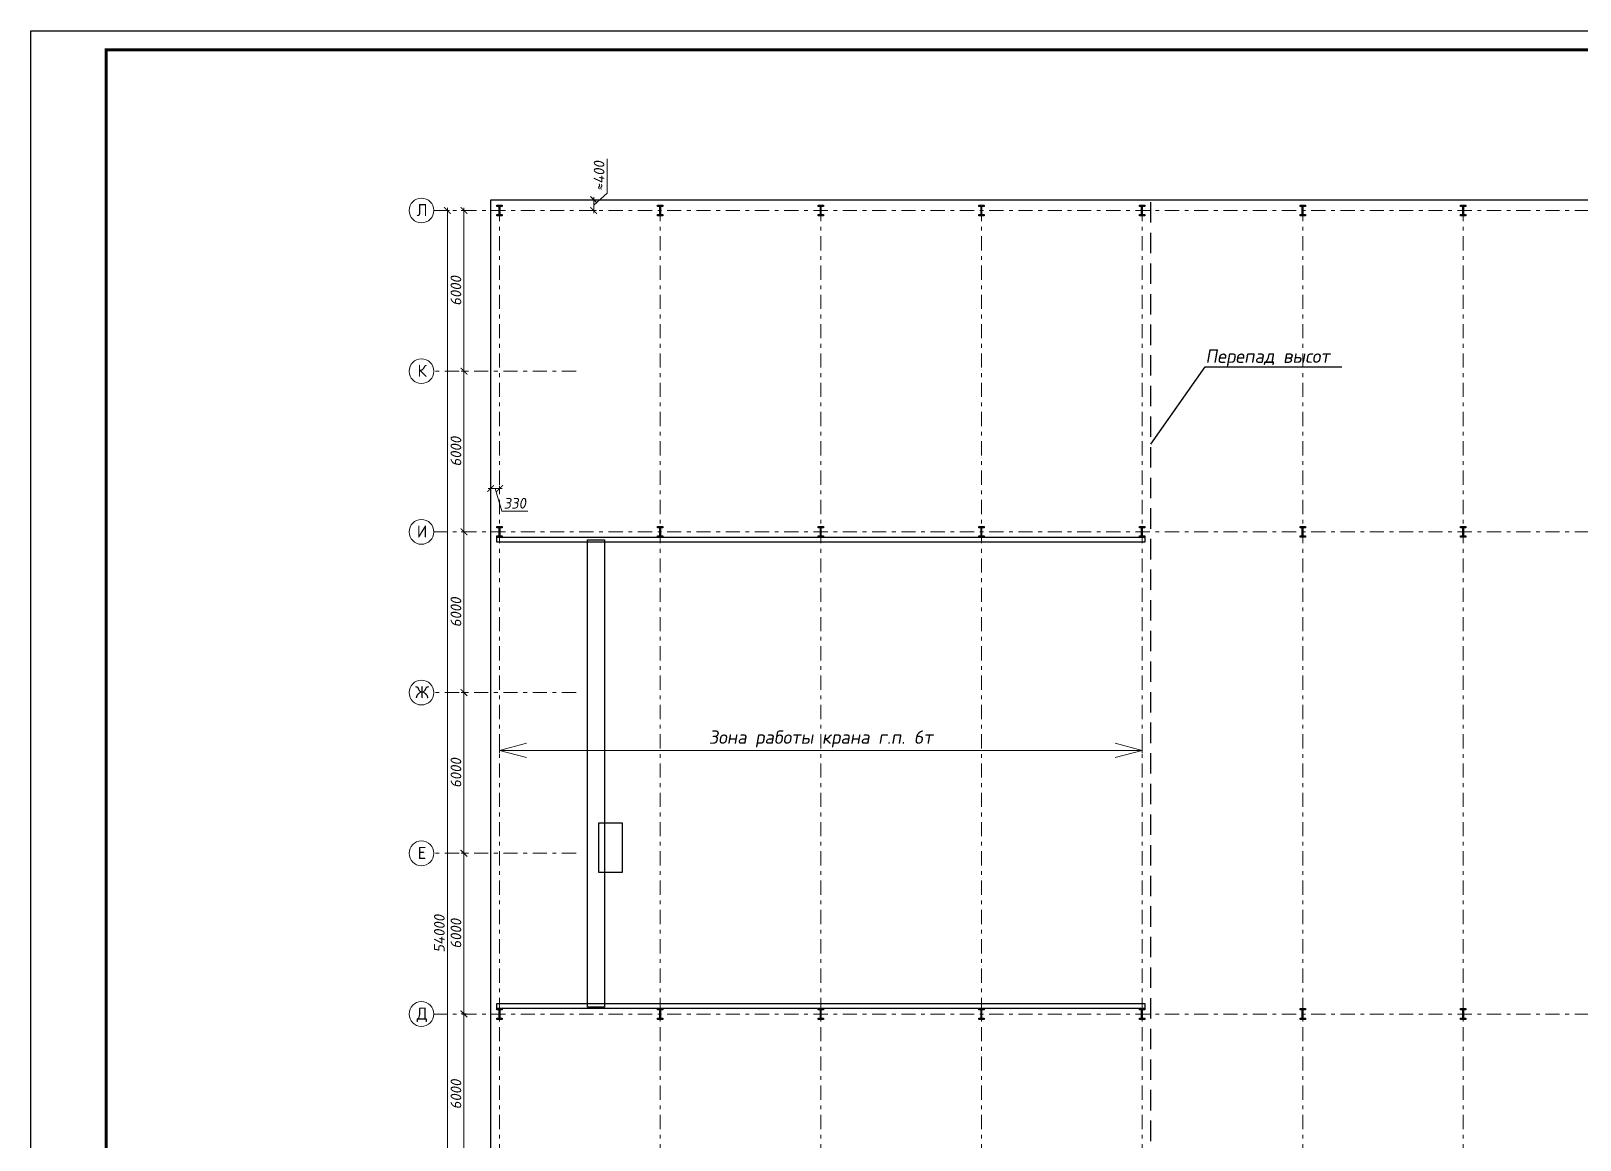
# Model space of a CAD drawing. Header units: millimetres. Extents: x -2648 to 2168491, y -277796 to 297800.
# Drawn here: x 7623 to 65486, y -188591 to -147185 of the extents above; entities that cross this region are included whole.
import ezdxf
from ezdxf import colors
from ezdxf.entities.mleader import LeaderData, LeaderLine
from ezdxf.enums import TextEntityAlignment as Align
from ezdxf.math import Vec2, Vec3

# ---------------------------------------------------------------- set-up
doc = ezdxf.new("R2010")
doc.units = ezdxf.units.MM
doc.linetypes.add('DASHEDX2', pattern=[38.1, 25.4, -12.7])
doc.linetypes.add('Штрихштриховая', pattern=[1093.611073, 529.166651, -211.666656, 141.111112, -211.666656])
doc.layers.get('0').update_dxf_attribs({"lineweight": 0})
doc.layers.get('Defpoints').update_dxf_attribs({"color": 252})
doc.layers.add('Axes', color=1, linetype='Continuous')
doc.layers.add('Dimension', color=162, linetype='Continuous', lineweight=25)
doc.layers.add('я_12', color=1, linetype='Continuous', lineweight=20)
doc.styles.add('Лена', font='isocpeur.ttf', dxfattribs={"oblique": 10})
doc.dimstyles.new('S-100', dxfattribs={"dimscale": 100, "dimtxt": 1, "dimasz": 1.5, "dimexe": 1, "dimexo": 1, "dimgap": 1, "dimtad": 1, "dimdec": 0, "dimzin": 0, "dimdsep": 46, "dimtxsty": 'Лена', "dimblk": 'ARCHTICK', "dimcen": 2, "dimdle": 1, "dimclrd": 256, "dimclre": 256, "dimclrt": 256, "dimadec": 0, "dimazin": 0, "dimtfac": 1, "dimtdec": 0, "dimtmove": 1, "dimatfit": 2, "dimfxl": 1, "dimtolj": 1, "dimtzin": 0, "dimlwd": 20, "dimlwe": 20, "dimarcsym": 0})

# ---------------------------------------------------------------- blocks, each defined once
blk = doc.blocks.new('_ArchTick')
at = {"color": 0, "linetype": 'ByBlock', "const_width": 0.15}
blk.add_lwpolyline([(-0.5, -0.5), (0.5, 0.5)], dxfattribs=at)
blk = doc.blocks.new('*D263')
at = {"layer": 'Defpoints', "color": 0, "lineweight": -2, "ltscale": 100, "transparency": 16777216}
for p in [(23354, -153886), (23176, -207886), (23545, -207886)]:
    blk.add_point(p, dxfattribs=at)
at = {"layer": 'Dimension', "lineweight": 20, "ltscale": 100, "transparency": 16777216}
for p, q in [((23254, -153886), (23076, -153886)), ((23176, -153786), (23176, -207986)), ((23276, -207886), (23076, -207886))]:
    blk.add_line(p, q, dxfattribs=at)
at = {"layer": 'Dimension', "lineweight": 20, "ltscale": 100, "transparency": 16777216, "xscale": 250, "yscale": 250, "zscale": 250}
for p, rotation in [((23176, -153886), 90), ((23176, -207886), 270)]:
    blk.add_blockref('_ArchTick', p, dxfattribs=dict(at, rotation=rotation))
at = {"layer": 'Dimension', "lineweight": -2, "ltscale": 100, "transparency": 16777216, "insert": (22876, -180886), "char_height": 400, "attachment_point": 5, "rotation": 90, "style": 'Лена'}
blk.add_mtext('\\A1;54000', dxfattribs=at)
blk = doc.blocks.new('*D266')
at = {"layer": 'Defpoints', "color": 0, "lineweight": -2, "ltscale": 100, "transparency": 16777216}
for p in [(23975, -183886), (23797, -189886), (24166, -189886)]:
    blk.add_point(p, dxfattribs=at)
at = {"layer": 'Dimension', "lineweight": 20, "ltscale": 100, "transparency": 16777216}
for p, q in [((23875, -183886), (23697, -183886)), ((23797, -183786), (23797, -189986)), ((23897, -189886), (23697, -189886))]:
    blk.add_line(p, q, dxfattribs=at)
at = {"layer": 'Dimension', "lineweight": 20, "ltscale": 100, "transparency": 16777216, "xscale": 250, "yscale": 250, "zscale": 250}
for p, rotation in [((23797, -183886), 90), ((23797, -189886), 270)]:
    blk.add_blockref('_ArchTick', p, dxfattribs=dict(at, rotation=rotation))
at = {"layer": 'Dimension', "lineweight": -2, "ltscale": 100, "transparency": 16777216, "insert": (23497, -186886), "char_height": 400, "attachment_point": 5, "rotation": 90, "style": 'Лена'}
blk.add_mtext('\\A1;6000', dxfattribs=at)
blk = doc.blocks.new('*D267')
at = {"layer": 'Defpoints', "color": 0, "lineweight": -2, "ltscale": 100, "transparency": 16777216}
for p in [(23975, -177886), (23797, -183886), (24166, -183886)]:
    blk.add_point(p, dxfattribs=at)
at = {"layer": 'Dimension', "lineweight": 20, "ltscale": 100, "transparency": 16777216}
for p, q in [((23875, -177886), (23697, -177886)), ((23797, -177786), (23797, -183986)), ((23897, -183886), (23697, -183886))]:
    blk.add_line(p, q, dxfattribs=at)
at = {"layer": 'Dimension', "lineweight": 20, "ltscale": 100, "transparency": 16777216, "xscale": 250, "yscale": 250, "zscale": 250}
for p, rotation in [((23797, -177886), 90), ((23797, -183886), 270)]:
    blk.add_blockref('_ArchTick', p, dxfattribs=dict(at, rotation=rotation))
at = {"layer": 'Dimension', "lineweight": -2, "ltscale": 100, "transparency": 16777216, "insert": (23497, -180886), "char_height": 400, "attachment_point": 5, "rotation": 90, "style": 'Лена'}
blk.add_mtext('\\A1;6000', dxfattribs=at)
blk = doc.blocks.new('*D268')
at = {"layer": 'Defpoints', "color": 0, "lineweight": -2, "ltscale": 100, "transparency": 16777216}
for p in [(23975, -171886), (23797, -177886), (24166, -177886)]:
    blk.add_point(p, dxfattribs=at)
at = {"layer": 'Dimension', "lineweight": 20, "ltscale": 100, "transparency": 16777216}
for p, q in [((23797, -171786), (23797, -177986)), ((23875, -171886), (23697, -171886)), ((23897, -177886), (23697, -177886))]:
    blk.add_line(p, q, dxfattribs=at)
at = {"layer": 'Dimension', "lineweight": 20, "ltscale": 100, "transparency": 16777216, "xscale": 250, "yscale": 250, "zscale": 250}
for p, rotation in [((23797, -171886), 90), ((23797, -177886), 270)]:
    blk.add_blockref('_ArchTick', p, dxfattribs=dict(at, rotation=rotation))
at = {"layer": 'Dimension', "lineweight": -2, "ltscale": 100, "transparency": 16777216, "insert": (23497, -174886), "char_height": 400, "attachment_point": 5, "rotation": 90, "style": 'Лена'}
blk.add_mtext('\\A1;6000', dxfattribs=at)
blk = doc.blocks.new('*D269')
at = {"layer": 'Defpoints', "color": 0, "lineweight": -2, "ltscale": 100, "transparency": 16777216}
for p in [(23975, -165886), (23797, -171886), (24166, -171886)]:
    blk.add_point(p, dxfattribs=at)
at = {"layer": 'Dimension', "lineweight": 20, "ltscale": 100, "transparency": 16777216}
for p, q in [((23875, -165886), (23697, -165886)), ((23797, -165786), (23797, -171986)), ((23897, -171886), (23697, -171886))]:
    blk.add_line(p, q, dxfattribs=at)
at = {"layer": 'Dimension', "lineweight": 20, "ltscale": 100, "transparency": 16777216, "xscale": 250, "yscale": 250, "zscale": 250}
for p, rotation in [((23797, -165886), 90), ((23797, -171886), 270)]:
    blk.add_blockref('_ArchTick', p, dxfattribs=dict(at, rotation=rotation))
at = {"layer": 'Dimension', "lineweight": -2, "ltscale": 100, "transparency": 16777216, "insert": (23497, -168886), "char_height": 400, "attachment_point": 5, "rotation": 90, "style": 'Лена'}
blk.add_mtext('\\A1;6000', dxfattribs=at)
blk = doc.blocks.new('*D270')
at = {"layer": 'Defpoints', "color": 0, "lineweight": -2, "ltscale": 100, "transparency": 16777216}
for p in [(23975, -159886), (23797, -165886), (24166, -165886)]:
    blk.add_point(p, dxfattribs=at)
at = {"layer": 'Dimension', "lineweight": 20, "ltscale": 100, "transparency": 16777216}
for p, q in [((23875, -159886), (23697, -159886)), ((23797, -159786), (23797, -165986)), ((23897, -165886), (23697, -165886))]:
    blk.add_line(p, q, dxfattribs=at)
at = {"layer": 'Dimension', "lineweight": 20, "ltscale": 100, "transparency": 16777216, "xscale": 250, "yscale": 250, "zscale": 250}
for p, rotation in [((23797, -159886), 90), ((23797, -165886), 270)]:
    blk.add_blockref('_ArchTick', p, dxfattribs=dict(at, rotation=rotation))
at = {"layer": 'Dimension', "lineweight": -2, "ltscale": 100, "transparency": 16777216, "insert": (23497, -162886), "char_height": 400, "attachment_point": 5, "rotation": 90, "style": 'Лена'}
blk.add_mtext('\\A1;6000', dxfattribs=at)
blk = doc.blocks.new('*D271')
at = {"layer": 'Defpoints', "color": 0, "lineweight": -2, "ltscale": 100, "transparency": 16777216}
for p in [(23975, -153886), (23797, -159886), (24166, -159886)]:
    blk.add_point(p, dxfattribs=at)
at = {"layer": 'Dimension', "lineweight": 20, "ltscale": 100, "transparency": 16777216}
for p, q in [((23875, -153886), (23697, -153886)), ((23797, -153786), (23797, -159986)), ((23897, -159886), (23697, -159886))]:
    blk.add_line(p, q, dxfattribs=at)
at = {"layer": 'Dimension', "lineweight": 20, "ltscale": 100, "transparency": 16777216, "xscale": 250, "yscale": 250, "zscale": 250}
for p, rotation in [((23797, -153886), 90), ((23797, -159886), 270)]:
    blk.add_blockref('_ArchTick', p, dxfattribs=dict(at, rotation=rotation))
at = {"layer": 'Dimension', "lineweight": -2, "ltscale": 100, "transparency": 16777216, "insert": (23497, -156886), "char_height": 400, "attachment_point": 5, "rotation": 90, "style": 'Лена'}
blk.add_mtext('\\A1;6000', dxfattribs=at)
blk = doc.blocks.new('_Open30')
at = {"color": 0, "linetype": 'ByBlock', "lineweight": -2}
for p, q in [((-1, 0.268), (0, 0)), ((0, 0), (-1, -0.268)), ((0, 0), (-1, 0))]:
    blk.add_line(p, q, dxfattribs=at)
blk = doc.blocks.new('*D295')
at = {"lineweight": 20, "ltscale": 100, "transparency": 16777216}
for p, q in [((25127, -173942), (25127, -174142)), ((26127, -174042), (48127, -174042)), ((49127, -173942), (49127, -174142))]:
    blk.add_line(p, q, dxfattribs=at)
at = {"layer": 'Defpoints', "color": 0, "lineweight": -2, "ltscale": 100, "transparency": 16777216}
for p in [(25127, -173451), (49127, -173451), (49127, -174042)]:
    blk.add_point(p, dxfattribs=at)
at = {"lineweight": 20, "ltscale": 100, "transparency": 16777216, "xscale": 1000, "yscale": 1000, "zscale": 1000, "rotation": 180}
blk.add_blockref('_Open30', (25127, -174042), dxfattribs=at)
at = {"lineweight": 20, "ltscale": 100, "transparency": 16777216, "xscale": 1000, "yscale": 1000, "zscale": 1000}
blk.add_blockref('_Open30', (49127, -174042), dxfattribs=at)
at = {"lineweight": -2, "ltscale": 100, "transparency": 16777216, "insert": (37127, -173617), "char_height": 500, "attachment_point": 5, "style": 'Лена'}
blk.add_mtext('\\A1;Зона работы крана г.п. 6т', dxfattribs=at)
blk = doc.blocks.new('*D297')
at = {"layer": 'Defpoints', "color": 0, "lineweight": -2, "ltscale": 100, "transparency": 16777216}
for p in [(28170, -153486), (28170, -153886), (28645, -153486)]:
    blk.add_point(p, dxfattribs=at)
at = {"layer": 'Dimension', "lineweight": 20, "ltscale": 100, "transparency": 16777216}
for p, q in [((29145, -153240), (29145, -151960)), ((28645, -153686), (29145, -153240)), ((28545, -153486), (28745, -153486)), ((28545, -153886), (28745, -153886)), ((28645, -153986), (28645, -153386))]:
    blk.add_line(p, q, dxfattribs=at)
at = {"layer": 'Dimension', "lineweight": 20, "ltscale": 100, "transparency": 16777216, "xscale": 250, "yscale": 250, "zscale": 250}
for p, rotation in [((28645, -153486), 90), ((28645, -153886), 270)]:
    blk.add_blockref('_ArchTick', p, dxfattribs=dict(at, rotation=rotation))
at = {"layer": 'Dimension', "lineweight": -2, "ltscale": 100, "transparency": 16777216, "insert": (28845, -152600), "char_height": 400, "attachment_point": 5, "rotation": 90, "style": 'Лена'}
blk.add_mtext('\\A1;≈400', dxfattribs=at)
blk = doc.blocks.new('*D302')
at = {"layer": 'Defpoints', "color": 0, "lineweight": -2, "ltscale": 100, "transparency": 16777216}
for p in [(24797, -163988), (25127, -163988), (25127, -164267)]:
    blk.add_point(p, dxfattribs=at)
at = {"layer": 'Dimension', "lineweight": 20, "ltscale": 100, "transparency": 16777216}
for p, q in [((24697, -164267), (25227, -164267)), ((24797, -164167), (24797, -164367)), ((24962, -164267), (25217, -165117)), ((25127, -164167), (25127, -164367)), ((25217, -165117), (26177, -165117))]:
    blk.add_line(p, q, dxfattribs=at)
at = {"layer": 'Dimension', "lineweight": 20, "ltscale": 100, "transparency": 16777216, "xscale": 250, "yscale": 250, "zscale": 250, "rotation": 180}
blk.add_blockref('_ArchTick', (24797, -164267), dxfattribs=at)
at = {"layer": 'Dimension', "lineweight": 20, "ltscale": 100, "transparency": 16777216, "xscale": 250, "yscale": 250, "zscale": 250}
blk.add_blockref('_ArchTick', (25127, -164267), dxfattribs=at)
at = {"layer": 'Dimension', "lineweight": -2, "ltscale": 100, "transparency": 16777216, "insert": (25697, -164817), "char_height": 400, "attachment_point": 5, "style": 'Лена'}
blk.add_mtext('\\A1;330', dxfattribs=at)

msp = doc.modelspace()

# ---------------------------------------------------------------- hatches: boundary and pattern name
at = {"lineweight": -2, "ltscale": 100}
h = msp.add_hatch(color=256, dxfattribs=at)
h.dxf.hatch_style = 1
h.paths.add_polyline_path([(25226.9, -153686.1), (25026.9, -153686.1), (25026.9, -153732.8), (25110.8, -153732.8), (25110.8, -154039.5), (25026.9, -154039.5), (25026.9, -154086.1), (25226.9, -154086.1), (25226.9, -154039.5), (25132.2, -154039.5), (25132.2, -153732.8), (25226.9, -153732.8)])
h = msp.add_hatch(color=256, dxfattribs=at)
h.dxf.hatch_style = 1
h.paths.add_polyline_path([(31226.9, -153686.1), (31026.9, -153686.1), (31026.9, -153732.8), (31110.8, -153732.8), (31110.8, -154039.5), (31026.9, -154039.5), (31026.9, -154086.1), (31226.9, -154086.1), (31226.9, -154039.5), (31132.2, -154039.5), (31132.2, -153732.8), (31226.9, -153732.8)])
h = msp.add_hatch(color=256, dxfattribs=at)
h.dxf.hatch_style = 1
h.paths.add_polyline_path([(37226.9, -153686.1), (37026.9, -153686.1), (37026.9, -153732.8), (37110.8, -153732.8), (37110.8, -154039.5), (37026.9, -154039.5), (37026.9, -154086.1), (37226.9, -154086.1), (37226.9, -154039.5), (37132.2, -154039.5), (37132.2, -153732.8), (37226.9, -153732.8)])
h = msp.add_hatch(color=256, dxfattribs=at)
h.dxf.hatch_style = 1
h.paths.add_polyline_path([(43226.9, -153686.1), (43026.9, -153686.1), (43026.9, -153732.8), (43110.8, -153732.8), (43110.8, -154039.5), (43026.9, -154039.5), (43026.9, -154086.1), (43226.9, -154086.1), (43226.9, -154039.5), (43132.2, -154039.5), (43132.2, -153732.8), (43226.9, -153732.8)])
h = msp.add_hatch(color=256, dxfattribs=at)
h.dxf.hatch_style = 1
h.paths.add_polyline_path([(49226.9, -153686.1), (49026.9, -153686.1), (49026.9, -153732.8), (49110.8, -153732.8), (49110.8, -154039.5), (49026.9, -154039.5), (49026.9, -154086.1), (49226.9, -154086.1), (49226.9, -154039.5), (49132.2, -154039.5), (49132.2, -153732.8), (49226.9, -153732.8)])
h = msp.add_hatch(color=256, dxfattribs=at)
h.dxf.hatch_style = 1
h.paths.add_polyline_path([(55226.9, -153686.1), (55026.9, -153686.1), (55026.9, -153732.8), (55110.8, -153732.8), (55110.8, -154039.5), (55026.9, -154039.5), (55026.9, -154086.1), (55226.9, -154086.1), (55226.9, -154039.5), (55132.2, -154039.5), (55132.2, -153732.8), (55226.9, -153732.8)])
h = msp.add_hatch(color=256, dxfattribs=at)
h.dxf.hatch_style = 1
h.paths.add_polyline_path([(61226.9, -153686.1), (61026.9, -153686.1), (61026.9, -153732.8), (61110.8, -153732.8), (61110.8, -154039.5), (61026.9, -154039.5), (61026.9, -154086.1), (61226.9, -154086.1), (61226.9, -154039.5), (61132.2, -154039.5), (61132.2, -153732.8), (61226.9, -153732.8)])
h = msp.add_hatch(color=256, dxfattribs=at)
h.dxf.hatch_style = 1
h.paths.add_polyline_path([(25226.9, -165686.1), (25026.9, -165686.1), (25026.9, -165732.8), (25110.8, -165732.8), (25110.8, -166039.5), (25026.9, -166039.5), (25026.9, -166086.1), (25226.9, -166086.1), (25226.9, -166039.5), (25132.2, -166039.5), (25132.2, -165732.8), (25226.9, -165732.8)])
h = msp.add_hatch(color=256, dxfattribs=at)
h.dxf.hatch_style = 1
h.paths.add_polyline_path([(31226.9, -165686.1), (31026.9, -165686.1), (31026.9, -165732.8), (31110.8, -165732.8), (31110.8, -166039.5), (31026.9, -166039.5), (31026.9, -166086.1), (31226.9, -166086.1), (31226.9, -166039.5), (31132.2, -166039.5), (31132.2, -165732.8), (31226.9, -165732.8)])
h = msp.add_hatch(color=256, dxfattribs=at)
h.dxf.hatch_style = 1
h.paths.add_polyline_path([(37226.9, -165686.1), (37026.9, -165686.1), (37026.9, -165732.8), (37110.8, -165732.8), (37110.8, -166039.5), (37026.9, -166039.5), (37026.9, -166086.1), (37226.9, -166086.1), (37226.9, -166039.5), (37132.2, -166039.5), (37132.2, -165732.8), (37226.9, -165732.8)])
h = msp.add_hatch(color=256, dxfattribs=at)
h.dxf.hatch_style = 1
h.paths.add_polyline_path([(43226.9, -165686.1), (43026.9, -165686.1), (43026.9, -165732.8), (43110.8, -165732.8), (43110.8, -166039.5), (43026.9, -166039.5), (43026.9, -166086.1), (43226.9, -166086.1), (43226.9, -166039.5), (43132.2, -166039.5), (43132.2, -165732.8), (43226.9, -165732.8)])
h = msp.add_hatch(color=256, dxfattribs=at)
h.dxf.hatch_style = 1
h.paths.add_polyline_path([(49226.9, -165686.1), (49026.9, -165686.1), (49026.9, -165732.8), (49110.8, -165732.8), (49110.8, -166039.5), (49026.9, -166039.5), (49026.9, -166086.1), (49226.9, -166086.1), (49226.9, -166039.5), (49132.2, -166039.5), (49132.2, -165732.8), (49226.9, -165732.8)])
h = msp.add_hatch(color=256, dxfattribs=at)
h.dxf.hatch_style = 1
h.paths.add_polyline_path([(55226.9, -165686.1), (55026.9, -165686.1), (55026.9, -165732.8), (55110.8, -165732.8), (55110.8, -166039.5), (55026.9, -166039.5), (55026.9, -166086.1), (55226.9, -166086.1), (55226.9, -166039.5), (55132.2, -166039.5), (55132.2, -165732.8), (55226.9, -165732.8)])
h = msp.add_hatch(color=256, dxfattribs=at)
h.dxf.hatch_style = 1
h.paths.add_polyline_path([(61226.9, -165686.1), (61026.9, -165686.1), (61026.9, -165732.8), (61110.8, -165732.8), (61110.8, -166039.5), (61026.9, -166039.5), (61026.9, -166086.1), (61226.9, -166086.1), (61226.9, -166039.5), (61132.2, -166039.5), (61132.2, -165732.8), (61226.9, -165732.8)])
h = msp.add_hatch(color=256, dxfattribs=at)
h.dxf.hatch_style = 1
h.paths.add_polyline_path([(25226.9, -183686.1), (25026.9, -183686.1), (25026.9, -183732.8), (25110.8, -183732.8), (25110.8, -184039.5), (25026.9, -184039.5), (25026.9, -184086.1), (25226.9, -184086.1), (25226.9, -184039.5), (25132.2, -184039.5), (25132.2, -183732.8), (25226.9, -183732.8)])
h = msp.add_hatch(color=256, dxfattribs=at)
h.dxf.hatch_style = 1
h.paths.add_polyline_path([(31226.9, -183686.1), (31026.9, -183686.1), (31026.9, -183732.8), (31110.8, -183732.8), (31110.8, -184039.5), (31026.9, -184039.5), (31026.9, -184086.1), (31226.9, -184086.1), (31226.9, -184039.5), (31132.2, -184039.5), (31132.2, -183732.8), (31226.9, -183732.8)])
h = msp.add_hatch(color=256, dxfattribs=at)
h.dxf.hatch_style = 1
h.paths.add_polyline_path([(37226.9, -183686.1), (37026.9, -183686.1), (37026.9, -183732.8), (37110.8, -183732.8), (37110.8, -184039.5), (37026.9, -184039.5), (37026.9, -184086.1), (37226.9, -184086.1), (37226.9, -184039.5), (37132.2, -184039.5), (37132.2, -183732.8), (37226.9, -183732.8)])
h = msp.add_hatch(color=256, dxfattribs=at)
h.dxf.hatch_style = 1
h.paths.add_polyline_path([(43226.9, -183686.1), (43026.9, -183686.1), (43026.9, -183732.8), (43110.8, -183732.8), (43110.8, -184039.5), (43026.9, -184039.5), (43026.9, -184086.1), (43226.9, -184086.1), (43226.9, -184039.5), (43132.2, -184039.5), (43132.2, -183732.8), (43226.9, -183732.8)])
h = msp.add_hatch(color=256, dxfattribs=at)
h.dxf.hatch_style = 1
h.paths.add_polyline_path([(49226.9, -183686.1), (49026.9, -183686.1), (49026.9, -183732.8), (49110.8, -183732.8), (49110.8, -184039.5), (49026.9, -184039.5), (49026.9, -184086.1), (49226.9, -184086.1), (49226.9, -184039.5), (49132.2, -184039.5), (49132.2, -183732.8), (49226.9, -183732.8)])
h = msp.add_hatch(color=256, dxfattribs=at)
h.dxf.hatch_style = 1
h.paths.add_polyline_path([(55226.9, -183686.1), (55026.9, -183686.1), (55026.9, -183732.8), (55110.8, -183732.8), (55110.8, -184039.5), (55026.9, -184039.5), (55026.9, -184086.1), (55226.9, -184086.1), (55226.9, -184039.5), (55132.2, -184039.5), (55132.2, -183732.8), (55226.9, -183732.8)])
h = msp.add_hatch(color=256, dxfattribs=at)
h.dxf.hatch_style = 1
h.paths.add_polyline_path([(61226.9, -183686.1), (61026.9, -183686.1), (61026.9, -183732.8), (61110.8, -183732.8), (61110.8, -184039.5), (61026.9, -184039.5), (61026.9, -184086.1), (61226.9, -184086.1), (61226.9, -184039.5), (61132.2, -184039.5), (61132.2, -183732.8), (61226.9, -183732.8)])

# ---------------------------------------------------------------- linework, layer by layer
at = {"ltscale": 100, "const_width": 112.3}
msp.add_lwpolyline([(10430, -147886.6), (124808.5, -147886.6), (124808.5, -229846.2), (10430, -229846.2)], close=True, dxfattribs=at)
at = {"lineweight": -2, "ltscale": 100}
for points in [[(24796.9, -153486.1), (109456.9, -153486.1), (109456.9, -196286.1), (61456.9, -196286.1), (61456.9, -208286.1), (24796.9, -208286.1)], [(25026.9, -166086.1), (49226.9, -166086.1), (49226.9, -166274), (25026.9, -166274)], [(28412, -166186), (29047.9, -166186), (29047.9, -183625.4), (28412, -183625.4)], [(28838, -176754.2), (29707.6, -176754.2), (29707.6, -178607.7), (28838, -178607.7)], [(25026.9, -183498.3), (49226.9, -183498.3), (49226.9, -183686.1), (25026.9, -183686.1)]]:
    msp.add_lwpolyline(points, close=True, dxfattribs=at)
for points in [[(25110.8, -153732.8), (25026.9, -153732.8), (25026.9, -153686.1), (25226.9, -153686.1), (25226.9, -153732.8), (25132.2, -153732.8)], [(25110.8, -154039.5), (25110.8, -153732.8)], [(25132.2, -153732.8), (25132.2, -154039.5)], [(31110.8, -153732.8), (31026.9, -153732.8), (31026.9, -153686.1), (31226.9, -153686.1), (31226.9, -153732.8), (31132.2, -153732.8)], [(31110.8, -154039.5), (31110.8, -153732.8)], [(31132.2, -153732.8), (31132.2, -154039.5)], [(37110.8, -153732.8), (37026.9, -153732.8), (37026.9, -153686.1), (37226.9, -153686.1), (37226.9, -153732.8), (37132.2, -153732.8)], [(37110.8, -154039.5), (37110.8, -153732.8)], [(37132.2, -153732.8), (37132.2, -154039.5)], [(43110.8, -153732.8), (43026.9, -153732.8), (43026.9, -153686.1), (43226.9, -153686.1), (43226.9, -153732.8), (43132.2, -153732.8)], [(43110.8, -154039.5), (43110.8, -153732.8)], [(43132.2, -153732.8), (43132.2, -154039.5)], [(49110.8, -153732.8), (49026.9, -153732.8), (49026.9, -153686.1), (49226.9, -153686.1), (49226.9, -153732.8), (49132.2, -153732.8)], [(49110.8, -154039.5), (49110.8, -153732.8)], [(49132.2, -153732.8), (49132.2, -154039.5)], [(55110.8, -153732.8), (55026.9, -153732.8), (55026.9, -153686.1), (55226.9, -153686.1), (55226.9, -153732.8), (55132.2, -153732.8)], [(55110.8, -154039.5), (55110.8, -153732.8)], [(55132.2, -153732.8), (55132.2, -154039.5)], [(61110.8, -153732.8), (61026.9, -153732.8), (61026.9, -153686.1), (61226.9, -153686.1), (61226.9, -153732.8), (61132.2, -153732.8)], [(61110.8, -154039.5), (61110.8, -153732.8)], [(61132.2, -153732.8), (61132.2, -154039.5)], [(25132.2, -154039.5), (25226.9, -154039.5), (25226.9, -154086.1), (25026.9, -154086.1), (25026.9, -154039.5), (25110.8, -154039.5)], [(31132.2, -154039.5), (31226.9, -154039.5), (31226.9, -154086.1), (31026.9, -154086.1), (31026.9, -154039.5), (31110.8, -154039.5)], [(37132.2, -154039.5), (37226.9, -154039.5), (37226.9, -154086.1), (37026.9, -154086.1), (37026.9, -154039.5), (37110.8, -154039.5)], [(43132.2, -154039.5), (43226.9, -154039.5), (43226.9, -154086.1), (43026.9, -154086.1), (43026.9, -154039.5), (43110.8, -154039.5)], [(49132.2, -154039.5), (49226.9, -154039.5), (49226.9, -154086.1), (49026.9, -154086.1), (49026.9, -154039.5), (49110.8, -154039.5)], [(55132.2, -154039.5), (55226.9, -154039.5), (55226.9, -154086.1), (55026.9, -154086.1), (55026.9, -154039.5), (55110.8, -154039.5)], [(61132.2, -154039.5), (61226.9, -154039.5), (61226.9, -154086.1), (61026.9, -154086.1), (61026.9, -154039.5), (61110.8, -154039.5)], [(25110.8, -165732.8), (25026.9, -165732.8), (25026.9, -165686.1), (25226.9, -165686.1), (25226.9, -165732.8), (25132.2, -165732.8)], [(25132.2, -166039.5), (25226.9, -166039.5), (25226.9, -166086.1), (25026.9, -166086.1), (25026.9, -166039.5), (25110.8, -166039.5)], [(25110.8, -166039.5), (25110.8, -165732.8)], [(25132.2, -165732.8), (25132.2, -166039.5)], [(31110.8, -165732.8), (31026.9, -165732.8), (31026.9, -165686.1), (31226.9, -165686.1), (31226.9, -165732.8), (31132.2, -165732.8)], [(31132.2, -166039.5), (31226.9, -166039.5), (31226.9, -166086.1), (31026.9, -166086.1), (31026.9, -166039.5), (31110.8, -166039.5)], [(31110.8, -166039.5), (31110.8, -165732.8)], [(31132.2, -165732.8), (31132.2, -166039.5)], [(37110.8, -165732.8), (37026.9, -165732.8), (37026.9, -165686.1), (37226.9, -165686.1), (37226.9, -165732.8), (37132.2, -165732.8)], [(37132.2, -166039.5), (37226.9, -166039.5), (37226.9, -166086.1), (37026.9, -166086.1), (37026.9, -166039.5), (37110.8, -166039.5)], [(37110.8, -166039.5), (37110.8, -165732.8)], [(37132.2, -165732.8), (37132.2, -166039.5)], [(43110.8, -165732.8), (43026.9, -165732.8), (43026.9, -165686.1), (43226.9, -165686.1), (43226.9, -165732.8), (43132.2, -165732.8)], [(43132.2, -166039.5), (43226.9, -166039.5), (43226.9, -166086.1), (43026.9, -166086.1), (43026.9, -166039.5), (43110.8, -166039.5)], [(43110.8, -166039.5), (43110.8, -165732.8)], [(43132.2, -165732.8), (43132.2, -166039.5)], [(49110.8, -165732.8), (49026.9, -165732.8), (49026.9, -165686.1), (49226.9, -165686.1), (49226.9, -165732.8), (49132.2, -165732.8)], [(49132.2, -166039.5), (49226.9, -166039.5), (49226.9, -166086.1), (49026.9, -166086.1), (49026.9, -166039.5), (49110.8, -166039.5)], [(49110.8, -166039.5), (49110.8, -165732.8)], [(49132.2, -165732.8), (49132.2, -166039.5)], [(55110.8, -165732.8), (55026.9, -165732.8), (55026.9, -165686.1), (55226.9, -165686.1), (55226.9, -165732.8), (55132.2, -165732.8)], [(55132.2, -166039.5), (55226.9, -166039.5), (55226.9, -166086.1), (55026.9, -166086.1), (55026.9, -166039.5), (55110.8, -166039.5)], [(55110.8, -166039.5), (55110.8, -165732.8)], [(55132.2, -165732.8), (55132.2, -166039.5)], [(61110.8, -165732.8), (61026.9, -165732.8), (61026.9, -165686.1), (61226.9, -165686.1), (61226.9, -165732.8), (61132.2, -165732.8)], [(61132.2, -166039.5), (61226.9, -166039.5), (61226.9, -166086.1), (61026.9, -166086.1), (61026.9, -166039.5), (61110.8, -166039.5)], [(61110.8, -166039.5), (61110.8, -165732.8)], [(61132.2, -165732.8), (61132.2, -166039.5)], [(25110.8, -183732.8), (25026.9, -183732.8), (25026.9, -183686.1), (25226.9, -183686.1), (25226.9, -183732.8), (25132.2, -183732.8)], [(25110.8, -184039.5), (25110.8, -183732.8)], [(25132.2, -183732.8), (25132.2, -184039.5)], [(31110.8, -183732.8), (31026.9, -183732.8), (31026.9, -183686.1), (31226.9, -183686.1), (31226.9, -183732.8), (31132.2, -183732.8)], [(31110.8, -184039.5), (31110.8, -183732.8)], [(31132.2, -183732.8), (31132.2, -184039.5)], [(37110.8, -183732.8), (37026.9, -183732.8), (37026.9, -183686.1), (37226.9, -183686.1), (37226.9, -183732.8), (37132.2, -183732.8)], [(37110.8, -184039.5), (37110.8, -183732.8)], [(37132.2, -183732.8), (37132.2, -184039.5)], [(43110.8, -183732.8), (43026.9, -183732.8), (43026.9, -183686.1), (43226.9, -183686.1), (43226.9, -183732.8), (43132.2, -183732.8)], [(43110.8, -184039.5), (43110.8, -183732.8)], [(43132.2, -183732.8), (43132.2, -184039.5)], [(49110.8, -183732.8), (49026.9, -183732.8), (49026.9, -183686.1), (49226.9, -183686.1), (49226.9, -183732.8), (49132.2, -183732.8)], [(49110.8, -184039.5), (49110.8, -183732.8)], [(49132.2, -183732.8), (49132.2, -184039.5)], [(55110.8, -183732.8), (55026.9, -183732.8), (55026.9, -183686.1), (55226.9, -183686.1), (55226.9, -183732.8), (55132.2, -183732.8)], [(55110.8, -184039.5), (55110.8, -183732.8)], [(55132.2, -183732.8), (55132.2, -184039.5)], [(61110.8, -183732.8), (61026.9, -183732.8), (61026.9, -183686.1), (61226.9, -183686.1), (61226.9, -183732.8), (61132.2, -183732.8)], [(61110.8, -184039.5), (61110.8, -183732.8)], [(61132.2, -183732.8), (61132.2, -184039.5)], [(25132.2, -184039.5), (25226.9, -184039.5), (25226.9, -184086.1), (25026.9, -184086.1), (25026.9, -184039.5), (25110.8, -184039.5)], [(31132.2, -184039.5), (31226.9, -184039.5), (31226.9, -184086.1), (31026.9, -184086.1), (31026.9, -184039.5), (31110.8, -184039.5)], [(37132.2, -184039.5), (37226.9, -184039.5), (37226.9, -184086.1), (37026.9, -184086.1), (37026.9, -184039.5), (37110.8, -184039.5)], [(43132.2, -184039.5), (43226.9, -184039.5), (43226.9, -184086.1), (43026.9, -184086.1), (43026.9, -184039.5), (43110.8, -184039.5)], [(49132.2, -184039.5), (49226.9, -184039.5), (49226.9, -184086.1), (49026.9, -184086.1), (49026.9, -184039.5), (49110.8, -184039.5)], [(55132.2, -184039.5), (55226.9, -184039.5), (55226.9, -184086.1), (55026.9, -184086.1), (55026.9, -184039.5), (55110.8, -184039.5)], [(61132.2, -184039.5), (61226.9, -184039.5), (61226.9, -184086.1), (61026.9, -184086.1), (61026.9, -184039.5), (61110.8, -184039.5)]]:
    msp.add_lwpolyline(points, dxfattribs=at)
at = {"linetype": 'DASHEDX2', "lineweight": -2, "ltscale": 30}
msp.add_lwpolyline([(61456.9, -196286.1), (61456.9, -195486.1), (49456.9, -195486.1), (49456.9, -153486.1)], dxfattribs=at)
at = {"layer": 'Defpoints'}
msp.add_lwpolyline([(7623.2, -147184.9), (125510.3, -147184.9), (125510.3, -230547.9), (7623.2, -230547.9)], close=True, dxfattribs=at)
at = {"layer": 'я_12', "linetype": 'Штрихштриховая'}
for p, q in [((110655.9, -153886.1), (22671.7, -153886.1)), ((25126.9, -153753.3), (25126.9, -210730.7)), ((31126.9, -153753.3), (31126.9, -210730.7)), ((37126.9, -153753.3), (37126.9, -210730.7)), ((43126.9, -153753.3), (43126.9, -210730.7)), ((49126.9, -153753.3), (49126.9, -210730.7)), ((55126.9, -153753.3), (55126.9, -210730.7)), ((61126.9, -153753.3), (61126.9, -210730.7)), ((27987, -159886.1), (22671.7, -159886.1)), ((110655.9, -165886.1), (22671.7, -165886.1)), ((27987, -171886.1), (22671.7, -171886.1)), ((27987, -177886.1), (22671.7, -177886.1)), ((110655.9, -183886.1), (22671.7, -183886.1))]:
    msp.add_line(p, q, dxfattribs=at)
at = {"layer": 'я_12', "linetype": 'Continuous', "ltscale": 5}
for centre in [(22209.7, -153886.1), (22209.7, -159886.1), (22209.7, -165886.1), (22209.7, -171886.1), (22209.7, -177886.1), (22209.7, -183886.1)]:
    msp.add_circle(centre, 462, dxfattribs=at)

# ---------------------------------------------------------------- texts
at = {"layer": 'Axes', "style": 'Лена'}
for s, p in [('Л', (22231.9, -154095.8)), ('К', (22231.9, -160095.8)), ('И', (22231.9, -166095.8)), ('Ж', (22231.9, -172095.8)), ('Е', (22231.9, -178095.8)), ('Д', (22231.9, -184095.8))]:
    msp.add_text(s, height=450, dxfattribs=at).set_placement(p, align=Align.CENTER)

# ---------------------------------------------------------------- dimensions: what is measured, and where the dimension line sits
at = {"lineweight": -2, "ltscale": 100}
dim = msp.add_linear_dim(base=(49126.9, -174041.7), p1=(25126.9, -173451.1), p2=(49126.9, -173451.1), text='Зона работы крана г.п. 6т', dimstyle='S-100', override={"dimtxt": 5, "dimasz": 10, "dimtxsty": 'Лена', "dimblk1": 'Open30', "dimblk2": 'Open30', "dimsah": 1, "dimatfit": 3, "dimfxlon": 1}, dxfattribs=at)
dim.commit()
dim.dimension.update_dxf_attribs({"geometry": '*D295', "text_midpoint": (37126.9, -173616.7)})
at = {"layer": 'Dimension', "color": 1, "lineweight": -2, "ltscale": 100}
dim = msp.add_linear_dim(base=(28645, -153486.1), p1=(28169.5, -153886.1), p2=(28169.5, -153486.1), angle=90, text='≈<>', dimstyle='S-100', override={"dimtxt": 4, "dimasz": 2.5, "dimtxsty": 'Лена', "dimatfit": 3, "dimfxlon": 1}, dxfattribs=at)
dim.commit()
dim.dimension.update_dxf_attribs({"geometry": '*D297', "text_midpoint": (29145, -153139.9), "dimtype": 160})
for base, p1, p2, picture, middle in [((23176, -207886.1), (23354.1, -153886.1), (23544.8, -207886.1), '*D263', (22876, -180886.1)), ((23797.3, -159886.1), (23975.3, -153886.1), (24166.1, -159886.1), '*D271', (23497.3, -156886.1)), ((23797.3, -165886.1), (23975.3, -159886.1), (24166.1, -165886.1), '*D270', (23497.3, -162886.1)), ((23797.3, -171886.1), (23975.3, -165886.1), (24166.1, -171886.1), '*D269', (23497.3, -168886.1)), ((23797.3, -177886.1), (23975.3, -171886.1), (24166.1, -177886.1), '*D268', (23497.3, -174886.1)), ((23797.3, -183886.1), (23975.3, -177886.1), (24166.1, -183886.1), '*D267', (23497.3, -180886.1)), ((23797.3, -189886.1), (23975.3, -183886.1), (24166.1, -189886.1), '*D266', (23497.3, -186886.1))]:
    dim = msp.add_linear_dim(base=base, p1=p1, p2=p2, angle=90, dimstyle='S-100', override={"dimtxt": 4, "dimasz": 2.5, "dimtxsty": 'Лена', "dimatfit": 3, "dimfxlon": 1}, dxfattribs=at)
    dim.commit()
    dim.dimension.update_dxf_attribs({"geometry": picture, "text_midpoint": middle})
dim = msp.add_linear_dim(base=(25126.9, -164266.7), p1=(24796.9, -163987.7), p2=(25126.9, -163987.7), dimstyle='S-100', override={"dimtxt": 4, "dimasz": 2.5, "dimtxsty": 'Лена', "dimatfit": 3, "dimfxlon": 1}, dxfattribs=at)
dim.commit()
dim.dimension.update_dxf_attribs({"geometry": '*D302', "text_midpoint": (25316.9, -164816.7)})

# ---------------------------------------------------------------- leaders
at = {"lineweight": -2, "ltscale": 100}
ml = msp.add_multileader_mtext('Standard', dxfattribs=at)
ml.set_content('Перепад высот', color=256, style='Лена')
ml.set_leader_properties()
ml.build(insert=Vec2(0, 0))
ml.multileader.update_dxf_attribs({"text_left_attachment_type": 6, "text_right_attachment_type": 6})
ctx = ml.context
ctx.base_point, ctx.char_height, ctx.plane_origin = Vec3(51492.2, -159725.1), 500, Vec3(49456.9, -162610.9)
ctx.left_attachment, ctx.right_attachment = 6, 6
notes = []
notes.append((ctx, [(0, (1, 1, 0), (51484.2, -159725.1), (1, 0), 8, [(0, [(49456.9, -162610.9)], 0, [])])]))
ctx.mtext.insert, ctx.mtext.flow_direction = Vec3(51494.2, -159075.1), 5
for ctx, leaders in notes:
    for number, flags, end, landing, length, lines in leaders:
        leader = LeaderData()
        leader.index, (leader.has_last_leader_line, leader.has_dogleg_vector, leader.attachment_direction) = number, flags
        leader.last_leader_point, leader.dogleg_vector, leader.dogleg_length = Vec3(end), Vec3(landing), length
        for number, points, colour, breaks in lines:
            line = LeaderLine()
            line.index, line.vertices, line.color, line.breaks = number, Vec3.list(points), colors.encode_raw_color(colour), breaks
            leader.lines.append(line)
        ctx.leaders.append(leader)

doc.saveas('drawing.dxf')
